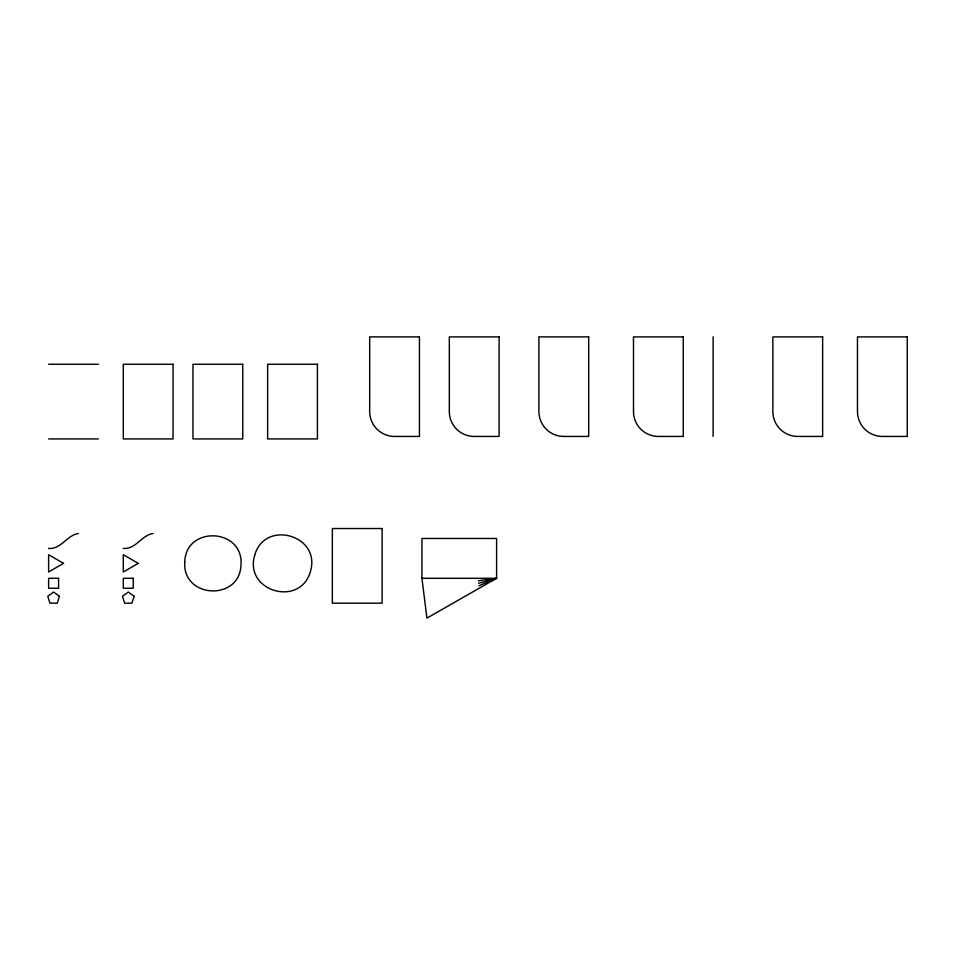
<?xml version="1.0" encoding="UTF-8"?>
<svg xmlns="http://www.w3.org/2000/svg" width="955" height="955" viewBox="0 0 955 955"><rect width="100%" height="100%" fill="white"/><g stroke="black" fill="none" stroke-linecap="round" stroke-linejoin="round"><path stroke-width="1.43" d="M478.873 585.761L496.6 578.3L496.6 538.477L421.943 538.477L421.943 578.3L426.921 618.112L496.6 578.3L421.943 578.3M478.562 583.278L496.6 578.3L478.252 580.783M78.489 533.499C67.005 535.015 61.251 549.507 48.621 548.433M153.158 533.499C141.662 535.015 135.908 549.507 123.291 548.433M48.621 364.261L98.401 364.261M48.621 438.93L98.401 438.93M713.122 336.888L713.122 436.435M184.757 561.982C182.202 598.606 239.968 601.447 241.006 564.739C243.573 528.127 185.795 525.286 184.757 561.982M254.663 555.38C243.931 591.503 300.479 607.678 310.471 571.341C321.202 535.218 264.654 519.043 254.663 555.38M59.449 596.302L57.216 603.178L49.982 603.178L47.75 596.302L53.599 592.052L59.449 596.302M134.118 596.302L131.886 603.178L124.651 603.178L122.419 596.302L128.268 592.052L134.118 596.302M63.555 563.366L48.621 571.985L48.621 554.736L63.555 563.366M138.224 563.366L123.291 571.985L123.291 554.736L138.224 563.366M419.448 336.888L369.681 336.888L369.681 411.545A24.89 24.89 0 0 0 394.558 436.435L419.448 436.435L419.448 336.888M499.095 336.888L449.316 336.888L449.316 411.545A24.89 24.89 0 0 0 474.205 436.435L499.095 436.435L499.095 336.888M588.686 336.888L538.907 336.888L538.907 411.545A24.89 24.89 0 0 0 563.796 436.435L588.686 436.435L588.686 336.888M683.255 336.888L633.487 336.888L633.487 411.545A24.89 24.89 0 0 0 658.377 436.435L683.255 436.435L683.255 336.888M822.637 336.888L772.858 336.888L772.858 411.545A24.89 24.89 0 0 0 797.747 436.435L822.637 436.435L822.637 336.888M907.25 336.888L857.471 336.888L857.471 411.545A24.89 24.89 0 0 0 882.36 436.435L907.25 436.435L907.25 336.888M173.058 364.261L123.291 364.261L123.291 438.93L173.058 438.93L173.058 364.261M242.749 364.261L192.97 364.261L192.97 438.93L242.749 438.93L242.749 364.261M317.406 364.261L267.639 364.261L267.639 438.93L317.406 438.93L317.406 364.261M382.119 528.521L332.34 528.521L332.34 603.178L382.119 603.178L382.119 528.521M58.577 578.3L48.621 578.3L48.621 588.256L58.577 588.256L58.577 578.3M133.246 578.3L123.291 578.3L123.291 588.256L133.246 588.256L133.246 578.3"/></g></svg>
